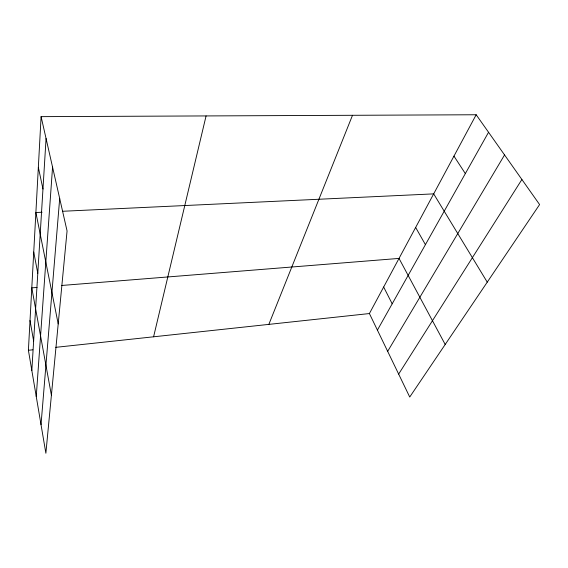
<?xml version="1.0" encoding="UTF-8"?>
<svg xmlns="http://www.w3.org/2000/svg" width="568" height="568" viewBox="0 0 568 568"><rect width="100%" height="100%" fill="white"/><g stroke="black" fill="none" stroke-linecap="round" stroke-linejoin="round"><path stroke-width="0.85" d="M41.095 116.646L67.067 230.963L45.873 453.243L28.4 350.286L41.095 116.646L476.176 114.757L539.6 204.565L409.734 397.032L369.406 313.55L476.176 114.757M31.829 370.492L46.065 138.514M36.253 396.563L52.561 167.12M41.024 424.665L59.69 198.495M153.594 336.796L206.077 115.929M268.849 324.385L352.501 115.297M377.408 330.122L488.544 132.273M387.667 351.351L504.554 154.95M398.651 374.085L521.893 179.495M28.4 350.286L32.809 349.81M55.742 347.339L369.406 313.55M37.048 287.444L31.794 287.862L51.404 395.243M61.592 285.477L399.02 258.412L445.198 344.471M42.082 212.233L35.883 212.524L58.206 323.916M62.437 211.282L433.689 193.873L487.252 282.154M453.96 156.129L465.341 173.588M415.648 227.456L425.425 244.645M383.656 287.025L392.19 303.809M38.34 167.283L42.962 189.037M33.739 252.05L37.793 273.307M30.019 320.473L33.64 341.056"/></g></svg>
